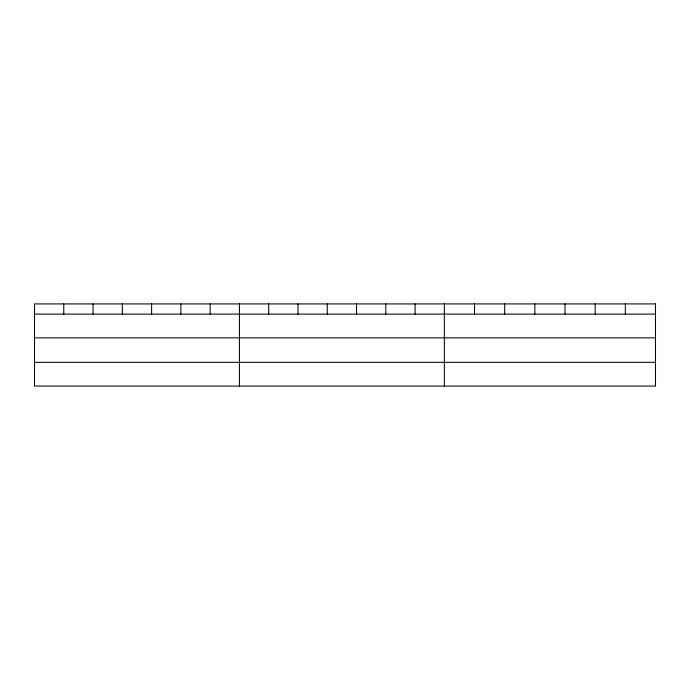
<?xml version="1.0" encoding="UTF-8"?>
<svg xmlns="http://www.w3.org/2000/svg" width="690" height="690" viewBox="0 0 690 690"><rect width="100%" height="100%" fill="white"/><g stroke="black" fill="none" stroke-linecap="round" stroke-linejoin="round"><path stroke-width="1.03" d="M34.5 314.114L655.5 314.114M34.5 337.859L655.5 337.859M34.5 362.328L655.5 362.328M625.338 303.928L625.338 314.114M595.177 303.928L595.177 314.114M565.015 303.928L565.015 314.114M534.845 303.928L534.845 314.114M504.683 303.928L504.683 314.114M474.522 303.928L474.522 314.114M444.36 303.928L444.36 386.072M415.087 303.928L415.087 314.114M385.805 303.928L385.805 314.114M356.532 303.928L356.532 314.114M327.258 303.928L327.258 314.114M297.985 303.928L297.985 314.114M268.703 303.928L268.703 314.114M239.43 303.928L239.43 386.072M210.157 303.928L210.157 314.114M180.875 303.928L180.875 314.114M151.602 303.928L151.602 314.114M122.328 303.928L122.328 314.114M93.055 303.928L93.055 314.114M63.773 303.928L63.773 314.114M655.5 303.928L34.5 303.928L34.5 386.072L655.5 386.072L655.5 303.928"/></g></svg>
